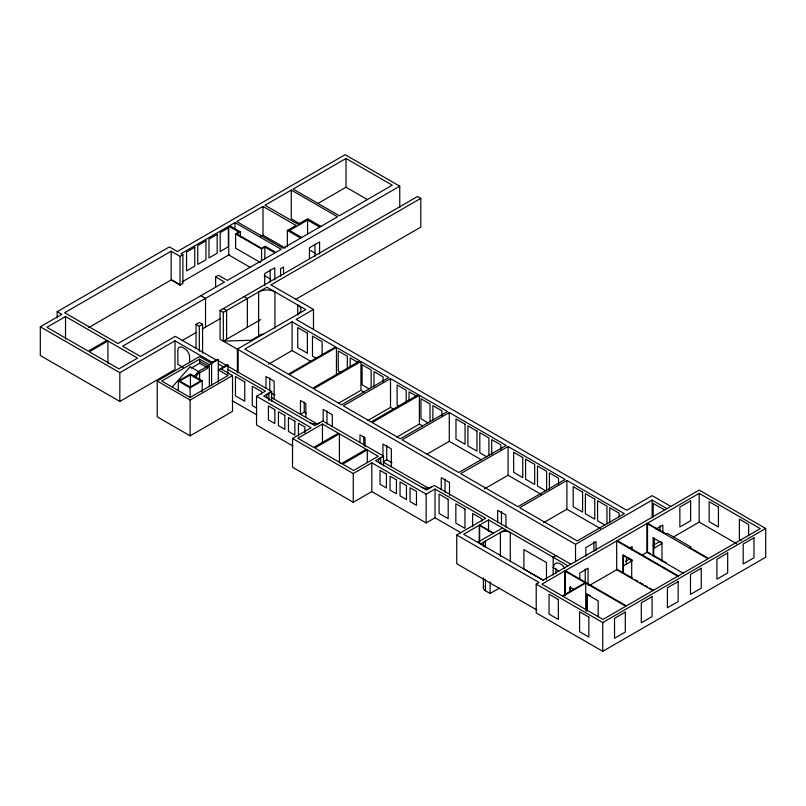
<?xml version="1.0" encoding="UTF-8"?>
<svg xmlns="http://www.w3.org/2000/svg" width="806" height="806" viewBox="0 0 806 806"><rect width="100%" height="100%" fill="white"/><g stroke="black" fill="none" stroke-linecap="round" stroke-linejoin="round"><path stroke-width="1.21" d="M195.233 377.279L198.427 373.521L207.918 368.05L207.918 365.995L199.616 361.199M172.444 386.83L190.125 366.68L198.427 371.475L207.918 365.995M193.631 376.946L198.427 371.475L198.427 373.521M237.387 372.866L237.387 349.109L305.756 309.635L266.917 287.208L223.333 312.375L223.333 341.129L251.2 340.243L261.769 334.188M57.176 317.937L57.176 311.69L169.371 246.908L177.37 251.532L345.139 154.681L399.756 186.206L399.756 207.464M212.3 362.357L175.003 340.827L175.003 369.581L119.822 401.438L40.3 355.527L40.3 326.773L61.8 314.36L57.176 311.69M171.144 251.23L171.144 279.984L180.04 285.123L182.891 283.48L182.891 254.716L180.04 256.358L171.144 251.23L64.641 312.718L118.019 343.527L224.521 282.04L215.625 276.901L215.625 286.906M65.528 316.516L46.879 327.286L88.217 351.144L106.866 340.384L65.528 316.516L65.528 339.024M260.499 262.555L235.604 248.177L235.604 233.941L238.868 232.057L228.733 226.204L181.108 253.689L182.891 254.716M240.349 231.886L236.793 233.941L261.577 248.248L265.144 246.193L275.874 252.389L281.213 249.306L234.959 222.607L229.619 225.69L240.349 231.886L240.349 236.813M287.359 246.696L287.359 230.445L295.993 225.458L263.008 206.407L236.732 221.579L282.987 248.278L337.543 216.784L291.288 190.075L265.023 205.248L298.008 224.29L307.63 218.738L320.899 226.395M346.026 158.48L293.072 189.047L339.326 215.756L392.28 185.179L346.026 158.48L346.026 187.234L317.927 203.465M88.549 327.669L171.567 279.742L180.453 284.881M182.196 281.828L229.619 254.444M260.902 236.38L263.008 235.171L285.354 248.077M319.7 227.091L307.56 220.088L289.586 230.466L301.726 237.468M235.604 233.941L261.577 248.933L264.842 247.049L274.987 252.903L227.363 280.397L218.466 275.259L215.625 276.901M107.933 340.998L89.285 351.769L118.935 368.886L137.584 358.116L107.933 340.998L107.933 363.506M399.756 186.206L122.643 346.197L140.425 356.474L175.295 336.344L216.32 360.03M196.049 348.111L196.049 324.355L199.314 322.471L202.578 324.355L202.578 353.119M238.435 349.854L220.068 339.255L220.068 310.491L417.548 196.483L420.803 198.367L420.803 227.121L295.923 299.217M196.049 324.355L199.314 326.239L202.578 324.355M420.803 198.367L270.947 284.881L313.494 309.444L313.494 329.543M40.3 326.773L119.822 372.684L175.003 340.827M181.854 340.767L195.848 332.687M202.316 328.959L220.592 318.41M223.333 341.129L260.67 319.579M220.542 368.624L232.521 375.546L232.521 411.352L190.125 435.834L157.22 416.833L157.22 381.026L199.616 356.544L211.595 363.456L211.595 385.51M210.89 363.053L217.59 359.184L218.295 359.587L209.348 364.755L199.616 359.144L161.724 381.026L190.125 397.418L228.017 375.546L218.295 369.924L227.242 364.755L227.957 365.168L227.957 374.115M191.183 368.12L199.616 363.254L206.88 367.445M178.328 390.739L178.328 381.026L190.428 374.034L202.225 380.845L202.225 391.726M190.428 374.861L179.748 381.026L190.125 387.011L200.795 380.845L190.428 374.861L190.428 387.112M292.084 321.806L244.883 349.058L288.377 374.165L335.588 346.912L292.084 321.806L292.084 350.56L268.489 364.191M313.494 309.444L296.175 319.438L626.766 510.299L652.145 495.65L670.824 506.43M221.257 369.037L227.957 365.168M178.328 381.026L190.125 387.837L202.225 380.845M157.22 381.026L190.125 400.018L232.521 375.546M336.445 347.416L289.243 374.669L312.678 388.2L359.889 360.947L336.445 347.416L336.445 374.921M292.91 446.01L256.54 425.014L256.54 396.26L265.436 391.122L227.957 369.48M271.662 401.499L271.662 391.494L263.713 396.089L314.834 425.598L322.783 421.004L383.505 456.065L383.505 466.07M360.937 361.551L313.736 388.804L341.522 404.854L388.734 377.601L360.937 361.551L360.937 390.316L338.409 403.322M306.411 413.337L304.245 412.088L300.457 414.284L300.457 400.522L305.857 403.635L305.857 417.397M390.507 378.629L343.306 405.881L371.123 421.941L418.324 394.688L390.507 378.629L390.507 407.383L367.979 420.389M460.901 532.726L435.039 517.795L426.142 522.933L371.818 491.569L353.26 502.289L292.538 467.228L292.538 438.474L311.096 427.754L256.54 396.26M322.45 424.037L297.847 438.242L313.736 447.421L338.349 433.215L322.45 424.037L322.45 442.796M339.417 433.83L314.803 448.035L341.613 463.51L366.216 449.305L339.417 433.83L339.417 462.594L341.563 463.833M419.392 395.303L372.181 422.556L400.29 438.776L447.501 411.523L419.392 395.303L419.392 424.057L396.854 437.064M367.284 449.919L342.681 464.135L353.643 470.462L378.256 456.256L367.284 449.919L367.284 462.422M449.274 412.551L402.073 439.804L458.765 472.538L506.208 445.426L449.274 412.551L449.274 441.315L481.504 459.924M292.538 438.474L353.26 473.525L371.818 462.815L426.142 494.169L435.039 489.041L485.675 518.278L456.74 534.983L456.74 563.747L536.887 610.021M383.505 456.065L375.556 460.659L426.434 490.028L434.384 485.444L570.779 564.19M391.988 462.745L386.749 459.722L382.951 461.909L429.316 488.678M426.747 454.322L449.274 441.315M493.151 533.34L479.217 525.29L463.682 534.267L543.153 580.149L699.175 490.068L765.7 528.474L765.7 557.238L602.737 651.319L536.212 612.913L536.212 584.149L539.053 582.506L456.74 534.983M479.63 542.559L479.63 525.059L488.527 519.92L567.998 565.802M566.89 480.457L519.689 507.709L577.207 540.927L624.418 513.674L566.89 480.457L566.89 509.221L600.541 528.645M477.615 542.307L502.46 527.97M480.467 543.949L505.312 529.613M543.526 522.711L566.89 509.221M483.912 586.355A7.042 4.07 0 0 0 485.444 590.788L490.098 593.478L499.428 588.098M555.959 555.636L553.168 557.238L553.168 575M237.387 349.109L575.524 544.332L652.145 500.103L666.965 508.657M564.734 570.97L541.904 584.149L562.306 595.926L585.136 582.748L564.734 570.97L564.734 594.727M565.328 570.628L646.926 523.517L708.011 558.78L626.403 605.89L565.328 570.628L565.328 595.634M647.52 523.175L699.175 493.353L760.249 528.615L708.595 558.437L689.936 547.667L691.014 547.042L667.348 533.381L666.27 534.005L647.52 523.175L647.52 551.939M655.953 529.058L662.834 525.089L662.834 532.292M629.254 548.211L632.116 546.569L632.116 550.135M623.471 554.941L623.471 572.975L622.877 573.318L622.877 555.284L625.436 556.08M653.122 537.854L653.706 537.511L653.706 555.505L662.552 560.613L661.958 560.956L661.958 542.952L653.122 537.854L653.122 555.848L653.706 555.505M585.73 583.091L562.9 596.269L602.989 619.421L625.819 606.233L585.73 583.091L585.73 610.595M625.456 561.389L629.264 559.183L632.116 560.835L623.36 565.883M653.112 545.42L659.983 541.451L661.877 542.549M622.877 555.284L631.713 560.392L632.307 560.049L627.4 557.218M589.126 585.65L617.275 569.399L632.307 578.073L631.713 578.416L631.713 560.392M641.636 555.334L646.926 552.281L683.377 573.318M661.847 543.667L653.988 548.201L653.988 538.599M673.514 536.927L699.175 522.117L736.674 543.768M536.212 584.149L602.737 622.564L765.7 528.474M508.092 446.514L460.659 473.636L517.915 506.692L565.117 479.439L508.092 446.514L508.092 475.278L541.451 494.531M484.376 488.829L508.092 475.278M346.026 187.234L367.536 199.656M299.892 223.806L291.288 218.839L291.288 190.075M287.359 230.445L300.628 238.102M309.585 250.011L315.66 253.507M741.449 540.272L739.384 539.083L739.384 519.145L748.663 524.505L748.663 535.718M250.243 267.38L228.733 254.958L228.733 226.204M264.227 275.45L270.685 279.178M664.476 509.896L653.213 503.387L653.213 517.089M244.087 296.628L247.351 298.512L247.351 327.266M358.247 362.539L350.167 357.864L350.167 366.649M416.098 395.937L409.025 391.857L409.025 400.632M316.778 358.66L312.486 356.181L312.486 336.112L322.148 341.694L322.148 355.486M341.281 372.795L338.248 371.052L338.248 350.983L347.336 356.232L347.336 368.775M369.158 388.895L362.085 384.815L362.085 364.745L371.173 369.994L371.173 387.555M399.131 406.204L397.106 405.035L397.106 384.966L406.204 390.215L406.204 402.758M428.016 422.878L420.944 418.798L420.944 398.738L430.041 403.987L430.041 421.538M486.884 456.861L479.812 452.781L479.812 432.721L488.899 437.97L488.899 455.521M545.581 490.753L537.501 486.089L537.501 466.029L546.599 471.278L546.599 490.088M604.883 524.988L597.568 520.767L597.568 500.707L606.968 506.128L606.968 523.688M648.548 552.533L650.613 553.722M663.479 561.147L666.27 562.759M200.916 295.671L205.54 298.341L205.54 327.095M223.333 308.607L226.597 310.491L226.597 339.255M292.084 350.56L310.572 361.239M360.937 390.316L364.151 392.169M390.507 407.383L393.721 409.236M419.392 424.057L422.636 425.931M220.068 310.491L223.333 312.375M617.275 540.635L678.36 575.897M677.765 576.24L616.681 540.977L616.681 569.741L653.132 590.778M635.521 579.927L637.667 581.166M639.803 582.406L643.017 584.259M645.163 585.499L647.299 586.728M649.445 587.967L653.726 590.445M217.822 360.413L271.662 391.494M270.806 392.784L274.886 395.131M218.295 363.909L224.259 367.345M271.088 397.328L317.776 424.278M479.63 525.059L493.564 533.098M553.168 567.666L558.83 570.94M588.239 594.485L590.345 595.694M574.094 589.518L569.882 587.09L569.882 591.896M256.429 407.967L252.288 405.579L252.288 386.245L261.597 391.625L261.597 394.043M183.204 367.435L177.864 364.352L177.864 350.278A6.78 3.909 60 0 1 182.65 347.517L184.826 348.766A6.78 3.909 60 0 1 189.612 357.068L189.612 362.932M232.239 400.713L256.872 414.929M543.254 580.28L523.89 569.096L523.89 549.551L546.478 562.598L546.478 579.695M699.175 493.353L699.175 522.117M659.983 525.855L659.983 530.65M652.145 500.103L652.145 517.603M646.926 523.517L646.926 552.281M626.403 556.996L626.403 564.129M619.159 516.938L619.159 513.17L609.759 507.75L609.759 522.792M602.737 622.564L602.737 651.319M598.183 616.63L598.183 600.913L586.587 594.213L586.587 611.139M596.047 550.236L596.047 541.682L585.861 547.556L585.861 556.12M593.931 541.682L593.931 551.465M588.068 585.065L588.068 568.26L579.826 573.016L579.826 579.02M587.181 593.871L587.181 610.797M585.216 569.016L585.216 582.214M575.524 544.332L575.524 561.842M570.477 586.748L570.477 591.554M558.518 484.426L558.518 478.16L549.4 472.89L549.4 489.192M555.959 568.502L555.959 573.398M510.289 561.369L510.289 532.484A7.042 4.07 0 0 0 500.385 532.454L500.385 556.311M505.936 526.963L505.936 515.054L497.675 510.289L497.675 522.187M501.463 511.669L501.463 524.766M500.818 449.859L500.818 444.852L491.731 439.602L491.731 454.644M490.098 581.781L490.098 593.478M488.527 519.92L488.527 531.174M485.444 547.355L485.444 541.078A7.042 4.07 0 0 0 485.444 546.831M485.444 579.484L485.444 590.788M483.378 543.949L483.378 546.468M483.378 577.872L483.378 587.917M481.726 521.129L481.726 518.711L472.628 513.462L472.628 526.751M479.217 525.29L479.217 541.551M449.496 495.569L449.496 482.472L441.255 477.716L441.255 489.625M445.053 479.096L445.053 492.194M441.96 415.876L441.96 410.869L432.862 405.62L432.862 420.661M435.039 489.041L435.039 517.795M426.142 494.169L426.142 522.933M391.343 466.755L391.343 448.892L382.951 444.056L382.951 457.153M386.749 445.436L386.749 459.722M383.092 381.893L383.092 376.876L374.004 371.637L374.004 386.679M380.714 463.934L380.714 457.677A7.173 4.141 0 0 0 380.543 463.531M371.818 462.815L371.818 491.569M365.068 446.584L365.068 437.819L360 434.897L360 442.403M363.798 436.459L363.798 445.224M353.26 473.525L353.26 502.289M332.324 426.717L332.324 414.768L323.186 409.498L323.186 421.437M326.984 410.889L326.984 424.027M319.579 254.021L319.579 241.951L309.433 247.805L309.433 258.666M314.955 244.107L314.955 256.177M307.56 220.088L307.56 233.841M304.87 432.782L304.87 426.979L298.462 423.281L298.462 436.036M304.245 402.083L304.245 412.088M297.757 315.065L297.757 305.011A11.536 6.66 0 0 1 297.454 314.431M283.521 274.544L283.521 267.008L280.559 268.72L280.559 276.257M274.927 328.254L274.927 291.832A11.536 6.66 0 0 0 258.615 292.004L258.615 335.961M274.806 279.863L274.806 267.794L264.67 273.647L264.67 285.717M274.151 399.091L274.151 381.238L265.99 376.523L265.99 388.432M270.181 269.95L270.181 282.019M269.778 377.903L269.778 391.001M268.872 400.612L268.872 393.106A7.173 4.141 0 0 0 268.7 398.96M264.842 247.049L264.842 258.917M263.008 206.407L263.008 235.171M261.577 248.933L261.577 260.801M238.163 348.666L238.163 372.422M234.959 222.607L234.959 228.763M218.295 359.587L218.295 382.175M209.348 364.755L209.348 386.809M199.616 359.144L199.616 363.254M199.616 372.07L199.616 379.626M199.314 326.239L199.314 351.245M190.125 387.837L190.125 397.741M190.125 400.018L190.125 435.834M180.04 256.358L180.04 285.123M119.822 372.684L119.822 401.438M259.734 335.377A11.536 6.66 0 0 1 263.733 334.188M431.603 487.056A7.173 4.141 0 0 1 421.457 487.156M319.992 422.616A7.173 4.141 0 0 1 309.857 422.717M553.44 567.827A9.722 5.612 60 0 1 560.583 564.019A9.722 5.612 60 0 1 564.764 568.069M194.75 247.321L186.569 252.046L186.569 270.876L194.75 266.151L194.75 247.321M205.953 240.853L197.772 245.578L197.772 264.408L205.953 259.683L205.953 240.853M217.167 234.385L208.986 239.11L208.986 257.94L217.167 253.215L217.167 234.385M228.37 227.907L220.189 232.632L220.189 251.462L228.37 246.737L228.37 227.907M690.621 500.858L679.861 507.075L679.861 527.013L690.621 520.807L690.621 500.858M625.295 612.117L614.535 618.323L614.535 638.271L625.295 632.055L625.295 612.117M652.064 596.662L641.294 602.878L641.294 622.816L652.064 616.6L652.064 596.662M678.158 581.589L667.398 587.806L667.398 607.744L678.158 601.538L678.158 581.589M701.26 568.26L690.49 574.477L690.49 594.415L701.26 588.199L701.26 568.26M727.677 553.007L716.917 559.223L716.917 579.161L727.677 572.945L727.677 553.007M753.963 537.834L743.192 544.05L743.192 563.988L753.963 557.772L753.963 537.834M718.438 507.055L709.159 501.695L709.159 521.643L718.438 526.993L718.438 507.055M307.378 333.16L297.706 327.579L297.706 347.648L307.378 353.23L307.378 333.16M465.062 424.208L455.974 418.959L455.974 439.018L465.062 444.267L465.062 424.208M476.981 431.089L467.893 425.84L467.893 445.899L476.981 451.148L476.981 431.089M522.751 457.516L513.664 452.267L513.664 472.326L522.751 477.575L522.751 457.516M534.67 464.397L525.583 459.148L525.583 479.207L534.67 484.456L534.67 464.397M582.587 492.053L573.187 486.623L573.187 506.692L582.587 512.122L582.587 492.053M594.778 499.095L585.378 493.665L585.378 513.734L594.778 519.155L594.778 499.095M244.762 381.903L235.453 376.523L235.453 395.857L244.762 401.237L244.762 381.903M448.186 499.347L439.089 494.098L439.089 513.422L448.186 518.681L448.186 499.347M464.961 509.029L455.853 503.78L455.853 523.104L464.961 528.363L464.961 509.029M274.826 409.629L268.418 405.932L268.418 419.845L274.826 423.543L274.826 409.629M284.84 415.412L278.433 411.715L278.433 425.628L284.84 429.326L284.84 415.412M294.855 421.195L288.447 417.498L288.447 431.411L294.855 435.109L294.855 421.195M386.427 474.069L380.019 470.361L380.019 484.275L386.427 487.983L386.427 474.069M396.441 479.852L390.033 476.145L390.033 490.058L396.441 493.766L396.441 479.852M406.456 485.635L400.048 481.928L400.048 495.841L406.456 499.549L406.456 485.635M416.48 491.418L410.063 487.711L410.063 501.624L416.48 505.332L416.48 491.418M558.326 599.493L549.047 594.143L549.047 614.081L558.326 619.441L558.326 599.493M588.843 617.114L579.564 611.754L579.564 631.692L588.843 637.052L588.843 617.114"/></g></svg>
